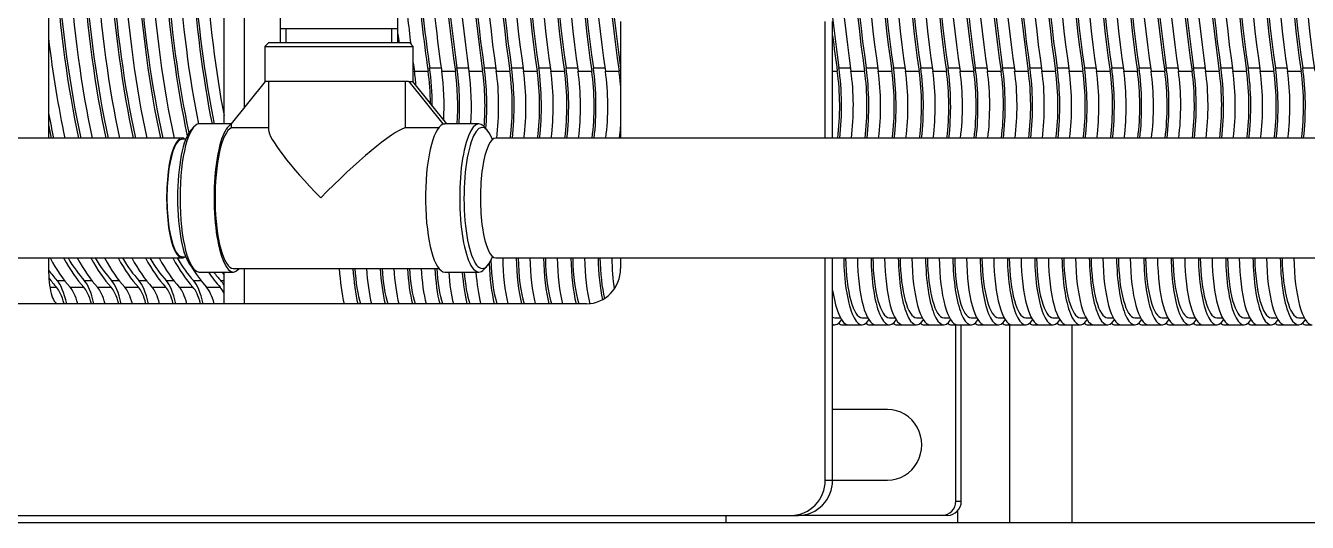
# Model space of a CAD drawing. Header units: millimetres. Extents: x 3795014 to 4300160, y 3869364 to 4016788.
# Drawn here: x 4226457.3 to 4226548, y 3924113.5 to 3924148.8 of the extents above; entities that cross this region are included whole.
import ezdxf

# ---------------------------------------------------------------- set-up
doc = ezdxf.new("R2010")
doc.units = ezdxf.units.MM
doc.layers.add('линия перехода', color=7, linetype='Continuous')
doc.layers.add('основная', color=7, linetype='Continuous', lineweight=50)

msp = doc.modelspace()

# ---------------------------------------------------------------- linework, layer by layer
at = {"layer": 'линия перехода', "color": 0, "linetype": 'Continuous', "lineweight": -3}
for p, q in [((4226484.733, 3924145.757), (4226484.784, 3924145.757)), ((4226485.898, 3924145.757), (4226486.715, 3924145.757)), ((4226487.83, 3924145.757), (4226488.647, 3924145.757)), ((4226489.762, 3924145.757), (4226490.579, 3924145.757)), ((4226491.693, 3924145.757), (4226492.511, 3924145.757)), ((4226493.625, 3924145.757), (4226494.442, 3924145.757)), ((4226495.557, 3924145.757), (4226496.374, 3924145.757)), ((4226497.488, 3924145.757), (4226498.306, 3924145.757)), ((4226514.873, 3924145.757), (4226515.691, 3924145.757)), ((4226516.805, 3924145.757), (4226517.622, 3924145.757)), ((4226518.737, 3924145.757), (4226519.554, 3924145.757)), ((4226520.668, 3924145.757), (4226521.486, 3924145.757)), ((4226522.6, 3924145.757), (4226523.417, 3924145.757)), ((4226524.532, 3924145.757), (4226525.349, 3924145.757)), ((4226526.463, 3924145.757), (4226527.281, 3924145.757)), ((4226528.395, 3924145.757), (4226529.212, 3924145.757)), ((4226530.327, 3924145.757), (4226531.144, 3924145.757)), ((4226532.258, 3924145.757), (4226533.076, 3924145.757)), ((4226534.19, 3924145.757), (4226535.007, 3924145.757)), ((4226536.122, 3924145.757), (4226536.939, 3924145.757)), ((4226538.053, 3924145.757), (4226538.871, 3924145.757)), ((4226539.985, 3924145.757), (4226540.802, 3924145.757)), ((4226541.917, 3924145.757), (4226542.734, 3924145.757)), ((4226543.848, 3924145.757), (4226544.666, 3924145.757)), ((4226545.78, 3924145.757), (4226546.597, 3924145.757)), ((4226547.712, 3924145.757), (4226548.529, 3924145.757)), ((4226484.82, 3924145.511), (4226485.785, 3924145.511)), ((4226486.751, 3924145.511), (4226487.717, 3924145.511)), ((4226488.683, 3924145.511), (4226489.649, 3924145.511)), ((4226490.615, 3924145.511), (4226491.58, 3924145.511)), ((4226492.546, 3924145.511), (4226493.512, 3924145.511)), ((4226494.478, 3924145.511), (4226495.444, 3924145.511)), ((4226496.41, 3924145.511), (4226497.376, 3924145.511)), ((4226498.341, 3924145.511), (4226499.307, 3924145.511)), ((4226514.424, 3924145.511), (4226514.761, 3924145.511)), ((4226515.726, 3924145.511), (4226516.692, 3924145.511)), ((4226517.658, 3924145.511), (4226518.624, 3924145.511)), ((4226519.59, 3924145.511), (4226520.556, 3924145.511)), ((4226521.521, 3924145.511), (4226522.487, 3924145.511)), ((4226523.453, 3924145.511), (4226524.419, 3924145.511)), ((4226525.385, 3924145.511), (4226526.351, 3924145.511)), ((4226527.316, 3924145.511), (4226528.282, 3924145.511)), ((4226529.248, 3924145.511), (4226530.214, 3924145.511)), ((4226531.18, 3924145.511), (4226532.146, 3924145.511)), ((4226533.111, 3924145.511), (4226534.077, 3924145.511)), ((4226535.043, 3924145.511), (4226536.009, 3924145.511)), ((4226536.975, 3924145.511), (4226537.941, 3924145.511)), ((4226538.906, 3924145.511), (4226539.872, 3924145.511)), ((4226540.838, 3924145.511), (4226541.804, 3924145.511)), ((4226542.77, 3924145.511), (4226543.736, 3924145.511)), ((4226544.701, 3924145.511), (4226545.667, 3924145.511)), ((4226546.633, 3924145.511), (4226547.599, 3924145.511)), ((4226459.011, 3924130.208), (4226459.478, 3924130.208)), ((4226459.513, 3924130.69), (4226460.033, 3924130.69)), ((4226460.444, 3924130.208), (4226461.41, 3924130.208)), ((4226461.444, 3924130.69), (4226461.965, 3924130.69)), ((4226462.375, 3924130.208), (4226463.341, 3924130.208)), ((4226463.376, 3924130.69), (4226463.897, 3924130.69)), ((4226464.307, 3924130.208), (4226465.273, 3924130.208)), ((4226465.308, 3924130.69), (4226465.828, 3924130.69)), ((4226466.239, 3924130.208), (4226467.205, 3924130.208)), ((4226467.239, 3924130.69), (4226467.76, 3924130.69)), ((4226468.171, 3924130.208), (4226469.136, 3924130.208)), ((4226469.171, 3924130.69), (4226469.692, 3924130.69)), ((4226470.102, 3924130.208), (4226471.068, 3924130.208)), ((4226471.103, 3924130.69), (4226471.341, 3924130.69)), ((4226526.973, 3924113.531), (4226526.973, 3924127.54)), ((4226513.906, 3924116.531), (4226514.424, 3924116.531)), ((4226523.151, 3924115.031), (4226523.539, 3924115.031)), ((4226523.298, 3924113.531), (4226523.298, 3924114.37))]:
    msp.add_line(p, q, dxfattribs=at)
at = {"layer": 'основная', "color": 0, "linetype": 'Continuous', "lineweight": -3}
for p, q in [((4226471.341, 3924141.781), (4226471.341, 3924194.031)), ((4226472.79, 3924142.926), (4226472.79, 3924194.031)), ((4226458.913, 3924191.531), (4226458.913, 3924140.781)), ((4226483.649, 3924148.531), (4226483.649, 3924151.774)), ((4226475.318, 3924150.947), (4226475.318, 3924148.531)), ((4226475.318, 3924148.531), (4226475.318, 3924147.531)), ((4226483.649, 3924148.531), (4226475.318, 3924148.531)), ((4226475.746, 3924147.531), (4226475.746, 3924148.531)), ((4226483.221, 3924147.531), (4226483.221, 3924148.531)), ((4226483.649, 3924147.531), (4226483.649, 3924148.531)), ((4226499.418, 3924149.031), (4226499.418, 3924140.781)), ((4226513.906, 3924140.781), (4226513.906, 3924149.031)), ((4226514.424, 3924140.781), (4226514.424, 3924149.031)), ((4226474.483, 3924147.531), (4226474.233, 3924147.281)), ((4226484.483, 3924147.531), (4226474.483, 3924147.531)), ((4226484.733, 3924147.281), (4226484.483, 3924147.531)), ((4226474.233, 3924147.281), (4226484.733, 3924147.281)), ((4226474.233, 3924147.281), (4226474.233, 3924144.781)), ((4226484.733, 3924144.781), (4226484.733, 3924147.281)), ((4226471.868, 3924141.781), (4226474.283, 3924144.781)), ((4226484.401, 3924144.781), (4226474.233, 3924144.781)), ((4226474.483, 3924144.781), (4226474.483, 3924141.361)), ((4226484.159, 3924144.781), (4226484.159, 3924141.506)), ((4226484.401, 3924144.781), (4226484.424, 3924144.781)), ((4226484.424, 3924144.781), (4226484.554, 3924144.781)), ((4226484.424, 3924144.781), (4226486.839, 3924141.781)), ((4226484.554, 3924144.781), (4226484.683, 3924144.781)), ((4226484.683, 3924144.781), (4226484.733, 3924144.781)), ((4226484.683, 3924144.781), (4226487.098, 3924141.781)), ((4226469.218, 3924141.589), (4226468.994, 3924141.348)), ((4226471.868, 3924141.781), (4226469.583, 3924141.781)), ((4226471.868, 3924141.758), (4226471.868, 3924141.781)), ((4226471.868, 3924141.506), (4226471.868, 3924141.758)), ((4226474.483, 3924141.506), (4226471.868, 3924141.506)), ((4226486.534, 3924141.506), (4226484.159, 3924141.506)), ((4226486.839, 3924141.781), (4226486.968, 3924141.781)), ((4226486.839, 3924141.781), (4226486.839, 3924141.758)), ((4226489.383, 3924141.781), (4226486.968, 3924141.781)), ((4226489.972, 3924141.348), (4226489.748, 3924141.589)), ((4226468.376, 3924140.781), (4226383.383, 3924140.781)), ((4226468.625, 3924140.697), (4226468.376, 3924140.697)), ((4226575.584, 3924140.781), (4226490.59, 3924140.781)), ((4226383.383, 3924132.281), (4226468.376, 3924132.281)), ((4226458.913, 3924132.281), (4226458.913, 3924131.531)), ((4226468.376, 3924132.366), (4226468.625, 3924132.366)), ((4226490.59, 3924132.281), (4226575.584, 3924132.281)), ((4226499.418, 3924132.281), (4226499.418, 3924131.531)), ((4226513.906, 3924116.531), (4226513.906, 3924132.281)), ((4226514.424, 3924116.531), (4226514.424, 3924132.281)), ((4226468.994, 3924131.715), (4226469.218, 3924131.474)), ((4226469.583, 3924131.281), (4226471.998, 3924131.281)), ((4226471.341, 3924129.031), (4226471.341, 3924131.281)), ((4226471.998, 3924131.531), (4226486.554, 3924131.531)), ((4226472.79, 3924129.031), (4226472.79, 3924131.531)), ((4226486.968, 3924131.281), (4226489.383, 3924131.281)), ((4226489.748, 3924131.474), (4226489.972, 3924131.715)), ((4226497.004, 3924129.031), (4226410.079, 3924129.031)), ((4226514.424, 3924127.54), (4226514.575, 3924127.54)), ((4226514.575, 3924128.04), (4226514.976, 3924128.04)), ((4226515.114, 3924127.54), (4226515.541, 3924127.54)), ((4226515.541, 3924127.54), (4226516.507, 3924127.54)), ((4226516.507, 3924128.04), (4226516.908, 3924128.04)), ((4226517.046, 3924127.54), (4226517.473, 3924127.54)), ((4226517.473, 3924127.54), (4226518.439, 3924127.54)), ((4226518.439, 3924128.04), (4226518.84, 3924128.04)), ((4226518.978, 3924127.54), (4226519.405, 3924127.54)), ((4226519.405, 3924127.54), (4226520.37, 3924127.54)), ((4226520.37, 3924128.04), (4226520.771, 3924128.04)), ((4226520.909, 3924127.54), (4226521.336, 3924127.54)), ((4226521.336, 3924127.54), (4226522.302, 3924127.54)), ((4226522.302, 3924128.04), (4226522.703, 3924128.04)), ((4226522.841, 3924127.54), (4226523.268, 3924127.54)), ((4226523.151, 3924115.031), (4226523.151, 3924127.54)), ((4226523.268, 3924127.54), (4226524.234, 3924127.54)), ((4226523.539, 3924115.031), (4226523.539, 3924127.54)), ((4226524.234, 3924128.04), (4226524.635, 3924128.04)), ((4226524.773, 3924127.54), (4226525.2, 3924127.54)), ((4226525.2, 3924127.54), (4226526.165, 3924127.54)), ((4226526.165, 3924128.04), (4226526.566, 3924128.04)), ((4226526.705, 3924127.54), (4226527.131, 3924127.54)), ((4226527.131, 3924127.54), (4226528.097, 3924127.54)), ((4226528.097, 3924128.04), (4226528.498, 3924128.04)), ((4226528.636, 3924127.54), (4226529.063, 3924127.54)), ((4226529.063, 3924127.54), (4226530.029, 3924127.54)), ((4226530.029, 3924128.04), (4226530.43, 3924128.04)), ((4226530.568, 3924127.54), (4226530.995, 3924127.54)), ((4226530.995, 3924127.54), (4226531.96, 3924127.54)), ((4226531.378, 3924113.531), (4226531.378, 3924127.54)), ((4226531.96, 3924128.04), (4226532.361, 3924128.04)), ((4226532.5, 3924127.54), (4226532.926, 3924127.54)), ((4226532.926, 3924127.54), (4226533.892, 3924127.54)), ((4226533.892, 3924128.04), (4226534.293, 3924128.04)), ((4226534.431, 3924127.54), (4226534.858, 3924127.54)), ((4226534.858, 3924127.54), (4226535.824, 3924127.54)), ((4226535.824, 3924128.04), (4226536.225, 3924128.04)), ((4226536.363, 3924127.54), (4226536.79, 3924127.54)), ((4226536.79, 3924127.54), (4226537.755, 3924127.54)), ((4226537.755, 3924128.04), (4226538.156, 3924128.04)), ((4226538.295, 3924127.54), (4226538.721, 3924127.54)), ((4226538.721, 3924127.54), (4226539.687, 3924127.54)), ((4226539.687, 3924128.04), (4226540.088, 3924128.04)), ((4226540.226, 3924127.54), (4226540.653, 3924127.54)), ((4226540.653, 3924127.54), (4226541.619, 3924127.54)), ((4226541.619, 3924128.04), (4226542.02, 3924128.04)), ((4226542.158, 3924127.54), (4226542.585, 3924127.54)), ((4226542.585, 3924127.54), (4226543.55, 3924127.54)), ((4226543.55, 3924128.04), (4226543.952, 3924128.04)), ((4226544.09, 3924127.54), (4226544.516, 3924127.54)), ((4226544.516, 3924127.54), (4226545.482, 3924127.54)), ((4226545.482, 3924128.04), (4226545.883, 3924128.04)), ((4226546.021, 3924127.54), (4226546.448, 3924127.54)), ((4226546.448, 3924127.54), (4226547.414, 3924127.54)), ((4226547.414, 3924128.04), (4226547.815, 3924128.04)), ((4226547.953, 3924127.54), (4226548.38, 3924127.54)), ((4226518.321, 3924121.531), (4226514.424, 3924121.531)), ((4226514.424, 3924116.531), (4226518.321, 3924116.531)), ((4226395.591, 3924114.031), (4226511.491, 3924114.031)), ((4226506.879, 3924113.531), (4226506.879, 3924114.031)), ((4226511.491, 3924114.031), (4226512.01, 3924114.031)), ((4226522.185, 3924114.031), (4226512.01, 3924114.031)), ((4226522.573, 3924114.031), (4226522.185, 3924114.031)), ((4226305.29, 3924113.531), (4226655.499, 3924113.531))]:
    msp.add_line(p, q, dxfattribs=at)
for centre, major_axis, ratio, start_param, end_param in [((4226495.045, 3924161.531), (0, -32.5), 0.259156, 4.196924, 5.227854), ((4226496.011, 3924161.531), (0, -32.5), 0.259156, 4.196924, 5.227854), ((4226496.977, 3924161.531), (0, -32.5), 0.259156, 4.196924, 5.227854), ((4226497.943, 3924161.531), (0, -32.5), 0.259156, 4.196924, 5.227854), ((4226498.909, 3924161.531), (0, -32.5), 0.259156, 4.196924, 5.227854), ((4226499.875, 3924161.531), (0, -32.5), 0.259156, 4.196924, 5.227854), ((4226500.84, 3924161.531), (0, -32.5), 0.259156, 4.196924, 5.227854), ((4226501.806, 3924161.531), (0, -32.5), 0.259156, 4.196924, 5.227854), ((4226502.772, 3924161.531), (0, -32.5), 0.259156, 4.196924, 5.227854), ((4226503.738, 3924161.531), (0, -32.5), 0.259156, 4.196924, 5.227854), ((4226504.704, 3924161.531), (0, -32.5), 0.259156, 4.196924, 5.227854), ((4226505.67, 3924161.531), (0, -32.5), 0.259156, 4.196924, 5.227854), ((4226506.635, 3924161.531), (0, -32.5), 0.259156, 4.196924, 5.227854), ((4226523.055, 3924161.531), (0, -32.5), 0.259156, 4.196924, 5.227854), ((4226524.02, 3924161.531), (0, -32.5), 0.259156, 4.196924, 5.227854), ((4226524.986, 3924161.531), (0, -32.5), 0.259156, 4.196924, 5.227854), ((4226525.952, 3924161.531), (0, -32.5), 0.259156, 4.196924, 5.227854), ((4226526.918, 3924161.531), (0, -32.5), 0.259156, 4.196924, 5.227854), ((4226527.884, 3924161.531), (0, -32.5), 0.259156, 4.196924, 5.227854), ((4226528.85, 3924161.531), (0, -32.5), 0.259156, 4.196924, 5.227854), ((4226529.815, 3924161.531), (0, -32.5), 0.259156, 4.196924, 5.227854), ((4226530.781, 3924161.531), (0, -32.5), 0.259156, 4.196924, 5.227854), ((4226531.747, 3924161.531), (0, -32.5), 0.259156, 4.196924, 5.227854), ((4226532.713, 3924161.531), (0, -32.5), 0.259156, 4.196924, 5.227854), ((4226533.679, 3924161.531), (0, -32.5), 0.259156, 4.196924, 5.227854), ((4226534.645, 3924161.531), (0, -32.5), 0.259156, 4.196924, 5.227854), ((4226535.61, 3924161.531), (0, -32.5), 0.259156, 4.196924, 5.227854), ((4226536.576, 3924161.531), (0, -32.5), 0.259156, 4.196924, 5.227854), ((4226537.542, 3924161.531), (0, -32.5), 0.259156, 4.196924, 5.227854), ((4226538.508, 3924161.531), (0, -32.5), 0.259156, 4.196924, 5.227854), ((4226539.474, 3924161.531), (0, -32.5), 0.259156, 4.196924, 5.227854), ((4226540.44, 3924161.531), (0, -32.5), 0.259156, 4.196924, 5.227854), ((4226541.405, 3924161.531), (0, -32.5), 0.259156, 4.196924, 5.227854), ((4226542.371, 3924161.531), (0, -32.5), 0.259156, 4.196924, 5.227854), ((4226543.337, 3924161.531), (0, -32.5), 0.259156, 4.196924, 5.227854), ((4226544.303, 3924161.531), (0, -32.5), 0.259156, 4.196924, 5.227854), ((4226545.269, 3924161.531), (0, -32.5), 0.259156, 4.196924, 5.227854), ((4226546.235, 3924161.531), (0, -32.5), 0.259156, 4.196924, 5.227854), ((4226547.2, 3924161.531), (0, -32.5), 0.259156, 4.196924, 5.227854), ((4226548.166, 3924161.531), (0, -32.5), 0.259156, 4.196924, 5.227854), ((4226549.132, 3924161.531), (0, -32.5), 0.259156, 4.196924, 5.227854), ((4226550.098, 3924161.531), (0, -32.5), 0.259156, 4.196924, 5.227854), ((4226551.064, 3924161.531), (0, -32.5), 0.259156, 4.196924, 5.227854), ((4226552.03, 3924161.531), (0, -32.5), 0.259156, 4.196924, 5.227854), ((4226552.995, 3924161.531), (0, -32.5), 0.259156, 4.196924, 5.227854), ((4226553.961, 3924161.531), (0, -32.5), 0.259156, 4.196924, 5.227854), ((4226554.927, 3924161.531), (0, -32.5), 0.259156, 4.196924, 5.227854), ((4226555.893, 3924161.531), (0, -32.5), 0.259156, 4.196924, 5.227854), ((4226495.045, 3924161.531), (0, 32), 0.259156, 1.055331, 2.086262), ((4226496.977, 3924161.531), (0, 32), 0.259156, 1.055331, 2.086262), ((4226498.909, 3924161.531), (0, 32), 0.259156, 1.055331, 2.086262), ((4226500.84, 3924161.531), (0, 32), 0.259156, 1.055331, 2.086262), ((4226502.772, 3924161.531), (0, 32), 0.259156, 1.055331, 2.086262), ((4226504.704, 3924161.531), (0, 32), 0.259156, 1.055331, 2.086262), ((4226506.635, 3924161.531), (0, 32), 0.259156, 1.055331, 2.086262), ((4226522.089, 3924161.531), (0, 32), 0.259156, 1.055331, 2.086262), ((4226524.02, 3924161.531), (0, 32), 0.259156, 1.055331, 2.086262), ((4226525.952, 3924161.531), (0, 32), 0.259156, 1.055331, 2.086262), ((4226527.884, 3924161.531), (0, 32), 0.259156, 1.055331, 2.086262), ((4226529.815, 3924161.531), (0, 32), 0.259156, 1.055331, 2.086262), ((4226531.747, 3924161.531), (0, 32), 0.259156, 1.055331, 2.086262), ((4226533.679, 3924161.531), (0, 32), 0.259156, 1.055331, 2.086262), ((4226535.61, 3924161.531), (0, 32), 0.259156, 1.055331, 2.086262), ((4226537.542, 3924161.531), (0, 32), 0.259156, 1.055331, 2.086262), ((4226539.474, 3924161.531), (0, 32), 0.259156, 1.055331, 2.086262), ((4226541.405, 3924161.531), (0, 32), 0.259156, 1.055331, 2.086262), ((4226543.337, 3924161.531), (0, 32), 0.259156, 1.055331, 2.086262), ((4226545.269, 3924161.531), (0, 32), 0.259156, 1.055331, 2.086262), ((4226547.2, 3924161.531), (0, 32), 0.259156, 1.055331, 2.086262), ((4226549.132, 3924161.531), (0, 32), 0.259156, 1.055331, 2.086262), ((4226551.064, 3924161.531), (0, 32), 0.259156, 1.055331, 2.086262), ((4226552.995, 3924161.531), (0, 32), 0.259156, 1.055331, 2.086262), ((4226554.927, 3924161.531), (0, 32), 0.259156, 1.055331, 2.086262), ((4226494.079, 3924161.531), (0, -32.5), 0.259156, -1.351335, -1.055331), ((4226467.519, 3924161.531), (0, -32), 0.259156, -1.300864, -0.865266), ((4226469.451, 3924161.531), (0, -32), 0.259156, -1.300864, -0.865266), ((4226471.382, 3924161.531), (0, -32), 0.259156, -1.300864, -0.865266), ((4226473.314, 3924161.531), (0, -32), 0.259156, -1.300864, -0.865266), ((4226475.246, 3924161.531), (0, -32), 0.259156, -1.300864, -0.880631), ((4226477.177, 3924161.531), (0, -32), 0.259156, -1.300864, -0.905633), ((4226467.519, 3924161.531), (0, -32.5), 0.259156, -1.300864, -0.878299), ((4226468.485, 3924161.531), (0, -32.5), 0.259156, -1.300864, -0.878299), ((4226469.451, 3924161.531), (0, -32.5), 0.259156, -1.300864, -0.878299), ((4226470.417, 3924161.531), (0, -32.5), 0.259156, -1.300864, -0.878299), ((4226471.382, 3924161.531), (0, -32.5), 0.259156, -1.300864, -0.878299), ((4226472.348, 3924161.531), (0, -32.5), 0.259156, -1.300864, -0.878299), ((4226473.314, 3924161.531), (0, -32.5), 0.259156, -1.300864, -0.878299), ((4226474.28, 3924161.531), (0, -32.5), 0.259156, -1.300864, -0.878299), ((4226475.246, 3924161.531), (0, -32.5), 0.259156, -1.300864, -0.884553), ((4226476.212, 3924161.531), (0, -32.5), 0.259156, -1.300864, -0.917448), ((4226477.177, 3924161.531), (0, -32.5), 0.259156, -1.300864, -0.917645), ((4226478.143, 3924161.531), (0, -32.5), 0.259156, -1.300864, -0.940143), ((4226493.114, 3924161.531), (0, -32.5), 0.259156, -1.289784, -1.055331), ((4226493.114, 3924161.531), (0, 32), 0.259156, -4.432549, -4.196924), ((4226492.148, 3924161.531), (0, -32.5), 0.259156, -1.253477, -1.122974), ((4226466.553, 3924161.531), (0, -32.5), 0.259156, -1.136452, -0.878299), ((4226491.182, 3924161.531), (0, 32), 0.259156, -4.281024, -4.259572), ((4226522.089, 3924161.531), (0, -32.5), 0.259156, -1.143274, -1.055331), ((4226492.148, 3924161.531), (0, -32.5), 0.259156, -1.076561, -1.055331), ((4226484.658, 3924143.046), (0, 5.5), 0.259156, 4.711616, 5.227854), ((4226486.59, 3924143.046), (0, 5.5), 0.259156, 4.480357, 5.227854), ((4226488.521, 3924143.046), (0, 5.5), 0.259156, 4.416404, 5.227854), ((4226490.453, 3924143.046), (0, 5.5), 0.259156, 4.287989, 5.227854), ((4226492.385, 3924143.046), (0, 5.5), 0.259156, 4.287989, 5.227854), ((4226494.316, 3924143.046), (0, 5.5), 0.259156, 4.287989, 5.227854), ((4226496.248, 3924143.046), (0, 5.5), 0.259156, 4.287989, 5.227854), ((4226513.633, 3924143.046), (0, 5.5), 0.259156, 4.287989, 5.227854), ((4226515.565, 3924143.046), (0, 5.5), 0.259156, 4.287989, 5.227854), ((4226517.496, 3924143.046), (0, 5.5), 0.259156, 4.287989, 5.227854), ((4226519.428, 3924143.046), (0, 5.5), 0.259156, 4.287989, 5.227854), ((4226521.36, 3924143.046), (0, 5.5), 0.259156, 4.287989, 5.227854), ((4226523.291, 3924143.046), (0, 5.5), 0.259156, 4.287989, 5.227854), ((4226525.223, 3924143.046), (0, 5.5), 0.259156, 4.287989, 5.227854), ((4226527.155, 3924143.046), (0, 5.5), 0.259156, 4.287989, 5.227854), ((4226529.086, 3924143.046), (0, 5.5), 0.259156, 4.287989, 5.227854), ((4226531.018, 3924143.046), (0, 5.5), 0.259156, 4.287989, 5.227854), ((4226532.95, 3924143.046), (0, 5.5), 0.259156, 4.287989, 5.227854), ((4226534.882, 3924143.046), (0, 5.5), 0.259156, 4.287989, 5.227854), ((4226536.813, 3924143.046), (0, 5.5), 0.259156, 4.287989, 5.227854), ((4226538.745, 3924143.046), (0, 5.5), 0.259156, 4.287989, 5.227854), ((4226540.677, 3924143.046), (0, 5.5), 0.259156, 4.287989, 5.227854), ((4226542.608, 3924143.046), (0, 5.5), 0.259156, 4.287989, 5.227854), ((4226544.54, 3924143.046), (0, 5.5), 0.259156, 4.287989, 5.227854), ((4226546.472, 3924143.046), (0, 5.5), 0.259156, 4.287989, 5.227854), ((4226483.692, 3924143.046), (0, -5), 0.259156, -4.423726, -4.196924), ((4226484.658, 3924143.046), (0, -5), 0.259156, 1.60231, 2.086262), ((4226485.624, 3924143.046), (0, -5), 0.259156, 1.367383, 2.086262), ((4226486.59, 3924143.046), (0, -5), 0.259156, 1.315067, 2.086262), ((4226487.556, 3924143.046), (0, -5), 0.259156, 1.315067, 2.086262), ((4226488.521, 3924143.046), (0, -5), 0.259156, 1.272378, 2.086262), ((4226489.487, 3924143.046), (0, -5), 0.259156, 1.100723, 2.086262), ((4226490.453, 3924143.046), (0, -5), 0.259156, 1.100723, 2.086262), ((4226491.419, 3924143.046), (0, -5), 0.259156, 1.100723, 2.086262), ((4226492.385, 3924143.046), (0, -5), 0.259156, 1.100723, 2.086262), ((4226493.351, 3924143.046), (0, -5), 0.259156, 1.100723, 2.086262), ((4226494.316, 3924143.046), (0, -5), 0.259156, 1.100723, 2.086262), ((4226495.282, 3924143.046), (0, -5), 0.259156, 1.100723, 2.086262), ((4226496.248, 3924143.046), (0, -5), 0.259156, 1.100723, 2.086262), ((4226497.214, 3924143.046), (0, -5), 0.259156, 1.100723, 2.086262), ((4226498.18, 3924143.046), (0, -5), 0.259156, -4.414203, -4.196924), ((4226513.633, 3924143.046), (0, -5), 0.259156, 1.100723, 2.086262), ((4226514.599, 3924143.046), (0, -5), 0.259156, 1.100723, 2.086262), ((4226515.565, 3924143.046), (0, -5), 0.259156, 1.100723, 2.086262), ((4226516.531, 3924143.046), (0, -5), 0.259156, 1.100723, 2.086262), ((4226517.496, 3924143.046), (0, -5), 0.259156, 1.100723, 2.086262), ((4226518.462, 3924143.046), (0, -5), 0.259156, 1.100723, 2.086262), ((4226519.428, 3924143.046), (0, -5), 0.259156, 1.100723, 2.086262), ((4226520.394, 3924143.046), (0, -5), 0.259156, 1.100723, 2.086262), ((4226521.36, 3924143.046), (0, -5), 0.259156, 1.100723, 2.086262), ((4226522.326, 3924143.046), (0, -5), 0.259156, 1.100723, 2.086262), ((4226523.291, 3924143.046), (0, -5), 0.259156, 1.100723, 2.086262), ((4226524.257, 3924143.046), (0, -5), 0.259156, 1.100723, 2.086262), ((4226525.223, 3924143.046), (0, -5), 0.259156, 1.100723, 2.086262), ((4226526.189, 3924143.046), (0, -5), 0.259156, 1.100723, 2.086262), ((4226527.155, 3924143.046), (0, -5), 0.259156, 1.100723, 2.086262), ((4226528.121, 3924143.046), (0, -5), 0.259156, 1.100723, 2.086262), ((4226529.086, 3924143.046), (0, -5), 0.259156, 1.100723, 2.086262), ((4226530.052, 3924143.046), (0, -5), 0.259156, 1.100723, 2.086262), ((4226531.018, 3924143.046), (0, -5), 0.259156, 1.100723, 2.086262), ((4226531.984, 3924143.046), (0, -5), 0.259156, 1.100723, 2.086262), ((4226532.95, 3924143.046), (0, -5), 0.259156, 1.100723, 2.086262), ((4226533.916, 3924143.046), (0, -5), 0.259156, 1.100723, 2.086262), ((4226534.882, 3924143.046), (0, -5), 0.259156, 1.100723, 2.086262), ((4226535.847, 3924143.046), (0, -5), 0.259156, 1.100723, 2.086262), ((4226536.813, 3924143.046), (0, -5), 0.259156, 1.100723, 2.086262), ((4226537.779, 3924143.046), (0, -5), 0.259156, 1.100723, 2.086262), ((4226538.745, 3924143.046), (0, -5), 0.259156, 1.100723, 2.086262), ((4226539.711, 3924143.046), (0, -5), 0.259156, 1.100723, 2.086262), ((4226540.677, 3924143.046), (0, -5), 0.259156, 1.100723, 2.086262), ((4226541.642, 3924143.046), (0, -5), 0.259156, 1.100723, 2.086262), ((4226542.608, 3924143.046), (0, -5), 0.259156, 1.100723, 2.086262), ((4226543.574, 3924143.046), (0, -5), 0.259156, 1.100723, 2.086262), ((4226544.54, 3924143.046), (0, -5), 0.259156, 1.100723, 2.086262), ((4226545.506, 3924143.046), (0, -5), 0.259156, 1.100723, 2.086262), ((4226546.472, 3924143.046), (0, -5), 0.259156, 1.100723, 2.086262), ((4226465.587, 3924161.531), (0, -32), 0.259156, -0.935434, -0.865266), ((4226489.383, 3924136.531), (0, -5.25), 0.259156, 2.869941, 6.283185), ((4226465.587, 3924161.531), (0, -32.5), 0.259156, -0.914855, -0.878299), ((4226469.342, 3924136.531), (0, -5), 0.259156, 3.413245, 6.011533), ((4226469.583, 3924136.531), (0, -5.25), 0.259156, 3.141593, 6.283185), ((4226471.998, 3924136.531), (0, 5.25), 0.259156, 0.095383, 3.451437), ((4226471.998, 3924136.531), (0, 5), 0.259156, 0.100167, 3.141593), ((4226479.483, 3924136.531), (4.957, -4.957), 0.13183, 3.272667, 4.581315), ((4226479.483, 3924136.531), (4.957, 4.957), 0.13183, 0.231242, 1.701871), ((4226486.968, 3924136.531), (0, 5.25), 0.259156, 0.095383, 3.141593), ((4226486.968, 3924136.531), (0, 5.25), 0.259156, 0, 0.095383), ((4226489.624, 3924136.531), (0, -5), 0.259156, 2.548614, 6.283185), ((4226498.18, 3924143.046), (0, -5), 0.259156, 1.100723, 1.27261), ((4226468.376, 3924136.531), (0, 4.25), 0.259156, 0, 3.341335), ((4226468.376, 3924136.531), (0, 4.165), 0.259156, 0, 3.141593), ((4226468.376, 3924136.531), (0, 4.25), 0.259156, 6.083443, 6.283185), ((4226490.59, 3924136.531), (0, 4.25), 0.259156, 0, 3.141593), ((4226462.69, 3924161.531), (0, -32.5), 0.259156, -0.451027, -0.269933), ((4226463.656, 3924161.531), (0, -32.5), 0.259156, -0.451027, -0.269933), ((4226463.656, 3924161.531), (0, -32), 0.259156, -0.417606, -0.269933), ((4226464.622, 3924161.531), (0, -32.5), 0.259156, -0.451027, -0.269933), ((4226465.587, 3924161.531), (0, -32.5), 0.259156, -0.451027, -0.269933), ((4226465.587, 3924161.531), (0, -32), 0.259156, -0.417606, -0.269933), ((4226466.553, 3924161.531), (0, -32.5), 0.259156, -0.451027, -0.269933), ((4226467.519, 3924161.531), (0, -32.5), 0.259156, -0.451027, -0.269933), ((4226467.519, 3924161.531), (0, -32), 0.259156, -0.417606, -0.269933), ((4226468.485, 3924161.531), (0, -32.5), 0.259156, -0.451027, -0.269933), ((4226469.451, 3924161.531), (0, -32.5), 0.259156, -0.451027, -0.269933), ((4226469.451, 3924161.531), (0, -32), 0.259156, -0.417606, -0.269933), ((4226470.417, 3924161.531), (0, -32.5), 0.259156, -0.451027, -0.269933), ((4226471.382, 3924161.531), (0, -32.5), 0.259156, -0.451027, -0.269933), ((4226471.382, 3924161.531), (0, -32), 0.259156, -0.417606, -0.269933), ((4226489.624, 3924136.531), (0, -5), 0.259156, 0, 0.594823), ((4226491.395, 3924132.54), (0, 4.5), 0.259156, 1.664326, 2.464973), ((4226492.361, 3924132.54), (0, 5), 0.259156, 1.622544, 2.344524), ((4226493.327, 3924132.54), (0, 5), 0.259156, 1.622544, 2.348611), ((4226493.327, 3924132.54), (0, 4.5), 0.259156, 1.6283, 2.464973), ((4226494.293, 3924132.54), (0, 5), 0.259156, 1.622544, 2.344524), ((4226495.259, 3924132.54), (0, 5), 0.259156, 1.622544, 2.348611), ((4226495.259, 3924132.54), (0, 4.5), 0.259156, 1.6283, 2.464973), ((4226496.225, 3924132.54), (0, 5), 0.259156, 1.622544, 2.356194), ((4226497.19, 3924132.54), (0, 5), 0.259156, 1.622544, 2.348611), ((4226497.19, 3924132.54), (0, 4.5), 0.259156, 1.6283, 2.464973), ((4226498.156, 3924132.54), (0, 5), 0.259156, 1.622544, 2.356194), ((4226499.122, 3924132.54), (0, 5), 0.259156, 1.622544, 2.270421), ((4226499.122, 3924132.54), (0, 4.5), 0.259156, 1.6283, 2.339507), ((4226500.088, 3924132.54), (0, 5), 0.259156, 1.622544, 2.087919), ((4226516.507, 3924132.54), (0, 5), 0.259156, 1.622544, 3.523493), ((4226516.507, 3924132.54), (0, 4.5), 0.259156, 1.6283, 3.141593), ((4226517.473, 3924132.54), (0, 5), 0.259156, 1.622544, 3.141593), ((4226518.439, 3924132.54), (0, 5), 0.259156, 1.622544, 3.523493), ((4226518.439, 3924132.54), (0, 4.5), 0.259156, 1.6283, 3.141593), ((4226519.405, 3924132.54), (0, 5), 0.259156, 1.622544, 3.141593), ((4226520.37, 3924132.54), (0, 5), 0.259156, 1.622544, 3.523493), ((4226520.37, 3924132.54), (0, 4.5), 0.259156, 1.6283, 3.141593), ((4226521.336, 3924132.54), (0, 5), 0.259156, 1.622544, 3.141593), ((4226522.302, 3924132.54), (0, 5), 0.259156, 1.622544, 3.523493), ((4226522.302, 3924132.54), (0, 4.5), 0.259156, 1.6283, 3.141593), ((4226523.268, 3924132.54), (0, 5), 0.259156, 1.622544, 3.141593), ((4226524.234, 3924132.54), (0, 5), 0.259156, 1.622544, 3.523493), ((4226524.234, 3924132.54), (0, 4.5), 0.259156, 1.6283, 3.141593), ((4226525.2, 3924132.54), (0, 5), 0.259156, 1.622544, 3.141593), ((4226526.165, 3924132.54), (0, 5), 0.259156, 1.622544, 3.523493), ((4226526.165, 3924132.54), (0, 4.5), 0.259156, 1.6283, 3.141593), ((4226527.131, 3924132.54), (0, 5), 0.259156, 1.622544, 3.141593), ((4226528.097, 3924132.54), (0, 5), 0.259156, 1.622544, 3.523493), ((4226528.097, 3924132.54), (0, 4.5), 0.259156, 1.6283, 3.141593), ((4226529.063, 3924132.54), (0, 5), 0.259156, 1.622544, 3.141593), ((4226530.029, 3924132.54), (0, 5), 0.259156, 1.622544, 3.523493), ((4226530.029, 3924132.54), (0, 4.5), 0.259156, 1.6283, 3.141593), ((4226530.995, 3924132.54), (0, 5), 0.259156, 1.622544, 3.141593), ((4226531.96, 3924132.54), (0, 5), 0.259156, 1.622544, 3.523493), ((4226531.96, 3924132.54), (0, 4.5), 0.259156, 1.6283, 3.141593), ((4226532.926, 3924132.54), (0, 5), 0.259156, 1.622544, 3.141593), ((4226533.892, 3924132.54), (0, 5), 0.259156, 1.622544, 3.523493), ((4226533.892, 3924132.54), (0, 4.5), 0.259156, 1.6283, 3.141593), ((4226534.858, 3924132.54), (0, 5), 0.259156, 1.622544, 3.141593), ((4226535.824, 3924132.54), (0, 5), 0.259156, 1.622544, 3.523493), ((4226535.824, 3924132.54), (0, 4.5), 0.259156, 1.6283, 3.141593), ((4226536.79, 3924132.54), (0, 5), 0.259156, 1.622544, 3.141593), ((4226537.755, 3924132.54), (0, 5), 0.259156, 1.622544, 3.523493), ((4226537.755, 3924132.54), (0, 4.5), 0.259156, 1.6283, 3.141593), ((4226538.721, 3924132.54), (0, 5), 0.259156, 1.622544, 3.141593), ((4226539.687, 3924132.54), (0, 5), 0.259156, 1.622544, 3.523493), ((4226539.687, 3924132.54), (0, 4.5), 0.259156, 1.6283, 3.141593), ((4226540.653, 3924132.54), (0, 5), 0.259156, 1.622544, 3.141593), ((4226541.619, 3924132.54), (0, 5), 0.259156, 1.622544, 3.523493), ((4226541.619, 3924132.54), (0, 4.5), 0.259156, 1.6283, 3.141593), ((4226542.585, 3924132.54), (0, 5), 0.259156, 1.622544, 3.141593), ((4226543.55, 3924132.54), (0, 5), 0.259156, 1.622544, 3.523493), ((4226543.55, 3924132.54), (0, 4.5), 0.259156, 1.6283, 3.141593), ((4226544.516, 3924132.54), (0, 5), 0.259156, 1.622544, 3.141593), ((4226545.482, 3924132.54), (0, 5), 0.259156, 1.622544, 3.523493), ((4226545.482, 3924132.54), (0, 4.5), 0.259156, 1.6283, 3.141593), ((4226546.448, 3924132.54), (0, 5), 0.259156, 1.622544, 3.141593), ((4226547.414, 3924132.54), (0, 5), 0.259156, 1.622544, 3.523493), ((4226547.414, 3924132.54), (0, 4.5), 0.259156, 1.6283, 3.141593), ((4226548.38, 3924132.54), (0, 5), 0.259156, 1.622544, 3.141593), ((4226459.561, 3924131.531), (0, 2.5), 0.259156, 1.570796, 3.141593), ((4226461.724, 3924161.531), (0, -32), 0.259156, -0.34578, -0.269933), ((4226472.348, 3924161.531), (0, -32.5), 0.259156, -0.412993, -0.269933), ((4226473.314, 3924161.531), (0, -32.5), 0.259156, -0.374285, -0.269933), ((4226473.314, 3924161.531), (0, -32), 0.259156, -0.332245, -0.269933), ((4226474.28, 3924161.531), (0, -32.5), 0.259156, -0.374285, -0.356454), ((4226480.771, 3924132.54), (0, 5), 0.259156, 1.773915, 2.348611), ((4226481.737, 3924132.54), (0, 5), 0.259156, 1.773915, 2.348611), ((4226481.737, 3924132.54), (0, 4.5), 0.259156, 1.796855, 2.464973), ((4226482.703, 3924132.54), (0, 5), 0.259156, 1.773915, 2.348611), ((4226483.669, 3924132.54), (0, 5), 0.259156, 1.773915, 2.348611), ((4226483.669, 3924132.54), (0, 4.5), 0.259156, 1.796855, 2.464973), ((4226484.635, 3924132.54), (0, 5), 0.259156, 1.773915, 2.348611), ((4226485.6, 3924132.54), (0, 5), 0.259156, 1.773915, 2.348611), ((4226485.6, 3924132.54), (0, 4.5), 0.259156, 1.796855, 2.464973), ((4226486.566, 3924132.54), (0, 5), 0.259156, 1.773915, 2.348611), ((4226487.532, 3924132.54), (0, 5), 0.259156, 1.773915, 2.348611), ((4226487.532, 3924132.54), (0, 4.5), 0.259156, 1.796855, 2.464973), ((4226488.498, 3924132.54), (0, 5), 0.259156, -4.457927, -3.934574), ((4226489.464, 3924132.54), (0, 5), 0.259156, -4.457927, -3.934574), ((4226489.464, 3924132.54), (0, 4.5), 0.259156, 1.854271, 2.464973), ((4226490.43, 3924132.54), (0, 5), 0.259156, -4.457927, -3.938661), ((4226489.383, 3924136.531), (0, -5.25), 0.259156, 0, 0.271652), ((4226491.395, 3924132.54), (0, 5), 0.259156, 1.699896, 2.348611), ((4226497.004, 3924131.531), (0, 2.5), 0.965835, 3.141593, 4.712389), ((4226461.724, 3924161.531), (0, -32.5), 0.259156, -0.33735, -0.269933), ((4226459.132, 3924125.389), (0, 5), 0.259156, -0.754789, -0.269933), ((4226459.132, 3924125.389), (0, 5.5), 0.259156, 5.436135, 6.013253), ((4226460.098, 3924125.389), (0, -5), 0.259156, -3.896382, -3.411525), ((4226461.064, 3924125.389), (0, 5), 0.259156, -0.754789, -0.269933), ((4226461.064, 3924125.389), (0, 5.5), 0.259156, 5.436135, 6.013253), ((4226462.03, 3924125.389), (0, 5), 0.259156, -0.754789, -0.269933), ((4226462.996, 3924125.389), (0, 5), 0.259156, -0.754789, -0.269933), ((4226462.996, 3924125.389), (0, 5.5), 0.259156, 5.436135, 6.013253), ((4226463.962, 3924125.389), (0, 5), 0.259156, -0.754789, -0.269933), ((4226464.927, 3924125.389), (0, 5), 0.259156, -0.754789, -0.269933), ((4226464.927, 3924125.389), (0, 5.5), 0.259156, 5.436135, 6.013253), ((4226465.893, 3924125.389), (0, 5), 0.259156, -0.754789, -0.269933), ((4226466.859, 3924125.389), (0, -5), 0.259156, -3.896382, -3.411525), ((4226466.859, 3924125.389), (0, 5.5), 0.259156, 5.436135, 6.013253), ((4226467.825, 3924125.389), (0, 5), 0.259156, -0.754789, -0.269933), ((4226468.791, 3924125.389), (0, -5), 0.259156, -3.896382, -3.411525), ((4226468.791, 3924125.389), (0, 5.5), 0.259156, 5.436135, 6.013253), ((4226469.757, 3924125.389), (0, -5), 0.259156, -3.896382, -3.411525), ((4226470.722, 3924125.389), (0, 5), 0.259156, -0.497432, -0.269933), ((4226470.722, 3924125.389), (0, 5.5), 0.259156, -0.448697, -0.269933), ((4226515.541, 3924132.54), (0, 5), 0.259156, 2.112598, 3.141593), ((4226514.575, 3924132.54), (0, 4.5), 0.259156, 3.011562, 3.141593), ((4226514.575, 3924132.54), (0, 5), 0.259156, 3.024628, 3.523493), ((4226515.114, 3924132.54), (0, 5), 0.259156, 2.932057, 3.141593), ((4226517.046, 3924132.54), (0, 5), 0.259156, 2.932057, 3.141593), ((4226518.978, 3924132.54), (0, 5), 0.259156, 2.932057, 3.141593), ((4226520.909, 3924132.54), (0, 5), 0.259156, 2.932057, 3.141593), ((4226522.841, 3924132.54), (0, 5), 0.259156, 2.932057, 3.141593), ((4226524.773, 3924132.54), (0, 5), 0.259156, 2.932057, 3.141593), ((4226526.705, 3924132.54), (0, 5), 0.259156, 2.932057, 3.141593), ((4226528.636, 3924132.54), (0, 5), 0.259156, 2.932057, 3.141593), ((4226530.568, 3924132.54), (0, 5), 0.259156, 2.932057, 3.141593), ((4226532.5, 3924132.54), (0, 5), 0.259156, 2.932057, 3.141593), ((4226534.431, 3924132.54), (0, 5), 0.259156, 2.932057, 3.141593), ((4226536.363, 3924132.54), (0, 5), 0.259156, 2.932057, 3.141593), ((4226538.295, 3924132.54), (0, 5), 0.259156, 2.932057, 3.141593), ((4226540.226, 3924132.54), (0, 5), 0.259156, 2.932057, 3.141593), ((4226542.158, 3924132.54), (0, 5), 0.259156, 2.932057, 3.141593), ((4226544.09, 3924132.54), (0, 5), 0.259156, 2.932057, 3.141593), ((4226546.021, 3924132.54), (0, 5), 0.259156, 2.932057, 3.141593), ((4226547.953, 3924132.54), (0, 5), 0.259156, 2.932057, 3.141593), ((4226518.321, 3924119.031), (0, -2.5), 0.965835, 0, 3.141593), ((4226511.491, 3924116.531), (0, -2.5), 0.965835, 0, 1.570796), ((4226512.01, 3924116.531), (0, -2.5), 0.965835, 0, 1.570796), ((4226522.185, 3924115.031), (0, -1), 0.965835, 0, 1.570796), ((4226522.573, 3924115.031), (0, 1), 0.965835, 3.141593, 4.712389)]:
    msp.add_ellipse(centre, major_axis=major_axis, ratio=ratio, start_param=start_param, end_param=end_param, dxfattribs=at)

doc.saveas('drawing.dxf')
